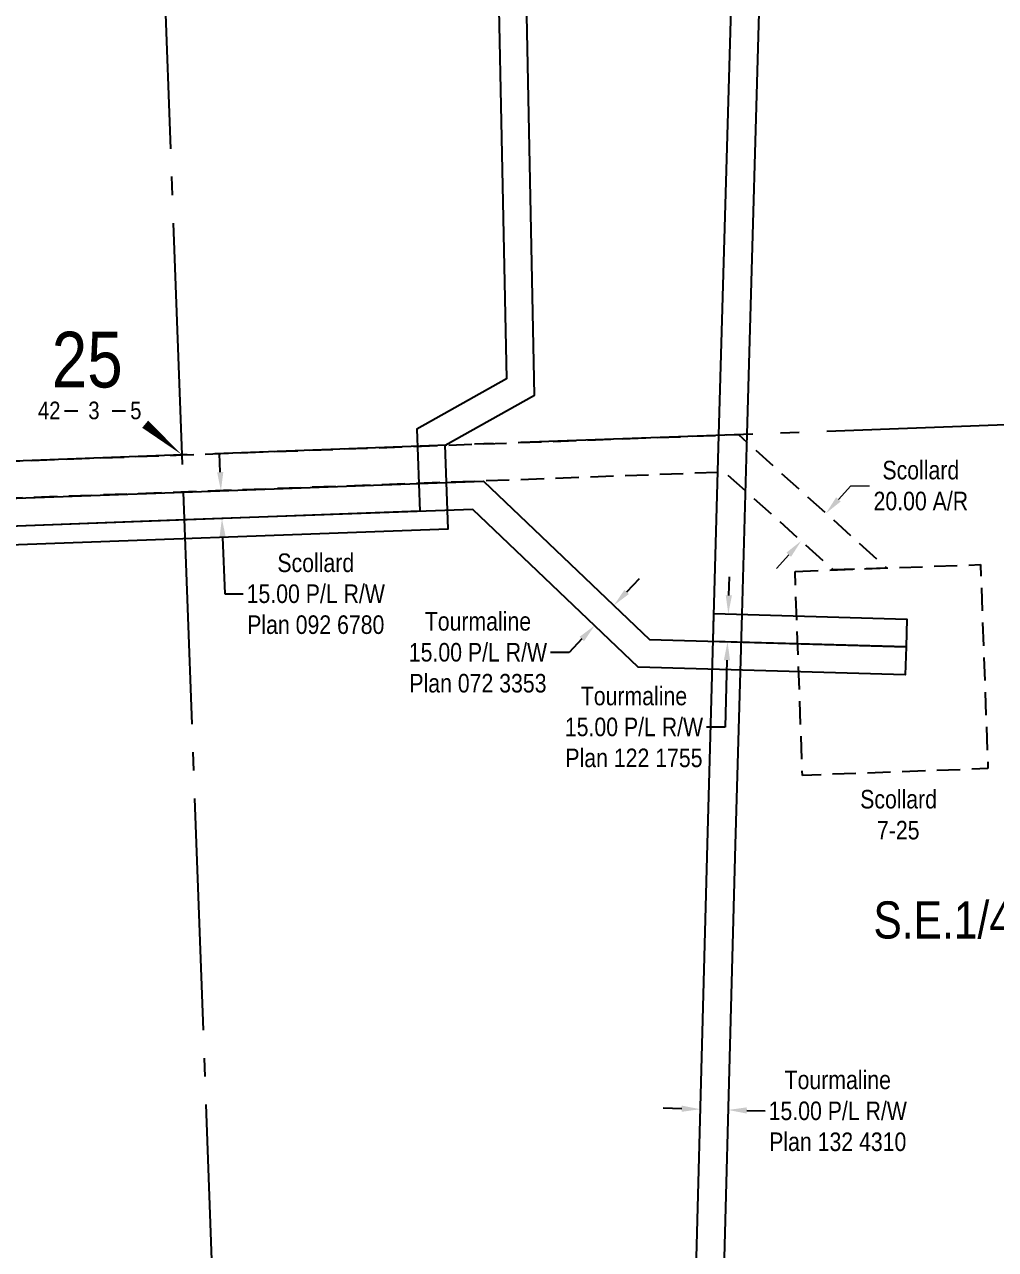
# Model space of a CAD drawing. Extents: x 665644 to 688844, y 5825051 to 5844826.
# Drawn here: x 682461 to 682984, y 5835989 to 5836649 of the extents above; entities that cross this region are included whole.
import ezdxf
from ezdxf.enums import TextEntityAlignment as Align

# ---------------------------------------------------------------- set-up
doc = ezdxf.new("R2010")
doc.units = 0
doc.header["$LTSCALE"] = 5
doc.header["$PDSIZE"] = 0.5
doc.linetypes.add('foc-ACCESSROAD', pattern=[3.75, 2.5, -1.25])
doc.linetypes.add('foc-QUARTERLINE', pattern=[33, 25, -3, 2, -3])
doc.layers.get('Defpoints').update_dxf_attribs({"color": 9})
for name, color, linetype in [('10', 1, 'Continuous'), ('9', 3, 'Continuous'), ('C-SYMBOL', 7, 'Continuous'), ('F-AR', 190, 'foc-ACCESSROAD'), ('F-RW', 190, 'Continuous'), ('F-WS', 190, 'foc-ACCESSROAD'), ('L-SECLBL', 7, 'Continuous'), ('L-SECQ', 8, 'foc-QUARTERLINE')]:
    doc.layers.add(name, color=color, linetype=linetype)
doc.layers.add('F-AR-T', color=190, linetype='Continuous', lineweight=9)
doc.styles.add('175L', font='ARIALN.TTF', dxfattribs={"height": 20})
doc.styles.add('80CG', font='ARIALN.TTF', dxfattribs={"height": 10})
doc.styles.add('80L', font='ARIALN.TTF', dxfattribs={"height": 10})
doc.styles.add('SIMPLEX', font='ARIALN.TTF')
doc.dimstyles.new('Compass 5 000', dxfattribs={"dimscale": 5, "dimtxt": 9, "dimasz": 2, "dimexe": 0.2, "dimexo": 0.0625, "dimgap": 0.5, "dimtad": 0, "dimtih": 1, "dimtoh": 1, "dimzin": 0, "dimdsep": 46, "dimtxsty": '80CG', "dimcen": 0.1, "dimse1": 1, "dimse2": 1, "dimclrd": 256, "dimclrt": 256, "dimaunit": 1, "dimadec": 4, "dimazin": 0, "dimtfac": 0.06, "dimtofl": 0, "dimtmove": 0, "dimatfit": 1, "dimfxl": 0.2, "dimtolj": 1, "dimtzin": 0, "dimlwd": -1, "dimarcsym": 0})

# ---------------------------------------------------------------- blocks, each defined once
blk = doc.blocks.new('L-SECLBL')
at = {"layer": '9', "color": 7}
for p, q in [((-5.08, -27.83), (-12.29, -27.83)), ((20.7, -27.83), (13.5, -27.83))]:
    blk.add_line(p, q, dxfattribs=at)
at = {"layer": '10', "color": 2, "style": 'SIMPLEX'}
blk.add_attdef('SEC', text='', height=30, dxfattribs=at).set_placement((0, 0), align=Align.MIDDLE)
at = {"layer": '10', "color": 5, "style": '80L'}
blk.add_attdef('TWP', text='', height=9.5, dxfattribs=at).set_placement((-14.43, -27.37), align=Align.MIDDLE_RIGHT)
blk.add_attdef('RGE', text='', height=9.5, dxfattribs=at).set_placement((3.62, -27.37), align=Align.MIDDLE_CENTER)
blk.add_attdef('MER', text='', height=9.5, dxfattribs=at).set_placement((23.17, -27.37), align=Align.MIDDLE_LEFT)
blk = doc.blocks.new('*D1385')
at = {"layer": 'Defpoints', "color": 0, "transparency": 16777216}
for p in [(682825.52, 5836076.09), (682840.51, 5836075.69), (682840.21, 5836064.66)]:
    blk.add_point(p, dxfattribs=at)
at = {"layer": 'F-RW', "transparency": 16777216}
for p, q in [((682815.23, 5836065.33), (682805.23, 5836065.59)), ((682850.21, 5836064.39), (682860.2, 5836064.13))]:
    blk.add_line(p, q, dxfattribs=at)
for points in [[(682815.27, 5836066.99), (682815.18, 5836063.66), (682825.22, 5836065.06)], [(682850.25, 5836066.06), (682850.16, 5836062.73), (682840.21, 5836064.66)]]:
    blk.add_solid(points, dxfattribs=at)
at = {"layer": 'F-RW', "transparency": 16777216, "insert": (682899.29, 5836064.13), "char_height": 10, "attachment_point": 5, "style": '80CG'}
blk.add_mtext('\\A1;Tourmaline\\P15.00 P/L R/W\\PPlan 132 4310', dxfattribs=at)
blk = doc.blocks.new('*D1386')
at = {"layer": 'Defpoints', "color": 0, "transparency": 16777216}
for p in [(682773.95, 5836340.95), (682778.65, 5836336.47), (682763.6, 5836330.1)]:
    blk.add_point(p, dxfattribs=at)
at = {"layer": 'F-RW', "transparency": 16777216}
for p, q in [((682785.55, 5836343.71), (682792.45, 5836350.95)), ((682761.39, 5836318.38), (682754.49, 5836311.15)), ((682754.49, 5836311.15), (682744.49, 5836311.15))]:
    blk.add_line(p, q, dxfattribs=at)
for points in [[(682784.34, 5836344.86), (682786.75, 5836342.56), (682778.65, 5836336.47)], [(682760.19, 5836319.53), (682762.6, 5836317.23), (682768.3, 5836325.62)]]:
    blk.add_solid(points, dxfattribs=at)
at = {"layer": 'F-RW', "transparency": 16777216, "insert": (682705.41, 5836311.15), "char_height": 10, "attachment_point": 5, "style": '80CG'}
blk.add_mtext('\\A1;Tourmaline\\P15.00 P/L R/W\\PPlan 072 3353', dxfattribs=at)
blk = doc.blocks.new('*D1387')
at = {"layer": 'Defpoints', "color": 0, "transparency": 16777216}
for p in [(682597.53, 5836399.36), (682567.47, 5836383.25), (682598.08, 5836384.37)]:
    blk.add_point(p, dxfattribs=at)
at = {"layer": 'F-RW', "transparency": 16777216}
for p, q in [((682566.55, 5836408.23), (682566.19, 5836418.23)), ((682567.83, 5836373.26), (682568.95, 5836342.69)), ((682568.95, 5836342.69), (682578.95, 5836342.69))]:
    blk.add_line(p, q, dxfattribs=at)
for points in [[(682568.22, 5836408.29), (682564.89, 5836408.17), (682566.92, 5836398.24)], [(682569.5, 5836373.32), (682566.17, 5836373.2), (682567.47, 5836383.25)]]:
    blk.add_solid(points, dxfattribs=at)
at = {"layer": 'F-RW', "transparency": 16777216, "insert": (682618.04, 5836342.69), "char_height": 10, "attachment_point": 5, "style": '80CG'}
blk.add_mtext('\\A1;Scollard\\P15.00 P/L R/W\\PPlan 092 6780', dxfattribs=at)
blk = doc.blocks.new('*D1388')
at = {"layer": 'Defpoints', "color": 0, "transparency": 16777216}
for p in [(682902.61, 5836330.1), (682839.88, 5836316.89), (682902.18, 5836315.11)]:
    blk.add_point(p, dxfattribs=at)
at = {"layer": 'F-RW', "transparency": 16777216}
for p, q in [((682840.59, 5836341.88), (682840.88, 5836351.87)), ((682839.6, 5836306.89), (682838.57, 5836270.93)), ((682838.57, 5836270.93), (682828.57, 5836270.93))]:
    blk.add_line(p, q, dxfattribs=at)
for points in [[(682838.93, 5836341.92), (682842.26, 5836341.83), (682840.31, 5836331.88)], [(682837.93, 5836306.94), (682841.26, 5836306.84), (682839.88, 5836316.89)]]:
    blk.add_solid(points, dxfattribs=at)
at = {"layer": 'F-RW', "transparency": 16777216, "insert": (682789.48, 5836270.93), "char_height": 10, "attachment_point": 5, "style": '80CG'}
blk.add_mtext('\\A1;Tourmaline\\P15.00 P/L R/W\\PPlan 122 1755', dxfattribs=at)
blk = doc.blocks.new('*D1407')
at = {"layer": 'Defpoints', "color": 0, "transparency": 16777216}
for p in [(682886.15, 5836392.18), (682892.94, 5836386.09), (682872.79, 5836377.3)]:
    blk.add_point(p, dxfattribs=at)
at = {"layer": 'F-AR-T', "transparency": 16777216}
for p, q in [((682899.62, 5836393.52), (682906.3, 5836400.96)), ((682906.3, 5836400.96), (682916.3, 5836400.96)), ((682872.89, 5836363.77), (682866.2, 5836356.33))]:
    blk.add_line(p, q, dxfattribs=at)
for points in [[(682898.38, 5836394.64), (682900.86, 5836392.41), (682892.94, 5836386.09)], [(682871.65, 5836364.88), (682874.13, 5836362.66), (682879.57, 5836371.21)]]:
    blk.add_solid(points, dxfattribs=at)
at = {"layer": 'F-AR-T', "transparency": 16777216, "insert": (682944.04, 5836400.96), "char_height": 10, "attachment_point": 5, "style": '80CG'}
blk.add_mtext('\\A1;Scollard\\P20.00 A/R', dxfattribs=at)

msp = doc.modelspace()

# ---------------------------------------------------------------- linework, layer by layer
at = {"layer": 'F-AR', "flags": 128}
msp.add_lwpolyline([(682446.063, 5836413.875), (682545.996, 5836417.529), (682845.735, 5836428.496), (682925.752, 5836356.602), (682896.997, 5836355.552), (682838.393, 5836408.206), (682446.801, 5836393.889)], dxfattribs=at)
at = {"layer": 'F-RW', "flags": 128}
for points in [[(682447.726, 5836368.871), (682674.436, 5836377.151), (682689.423, 5836377.699), (682687.781, 5836422.72), (682735.924, 5836449.759), (682728.844, 5836796.701), (682723.716, 5836910.266), (682567.495, 5836975.021), (682532.518, 5836973.965), (682532.969, 5836958.974), (682564.734, 5836959.92), (682709.163, 5836900.065), (682713.854, 5836796.207), (682720.749, 5836458.438), (682672.469, 5836431.342), (682674.075, 5836387.153), (682447.357, 5836378.856)], [(682858.064, 5836700.107), (682850.322, 5836428.659), (682847.556, 5836331.674), (682844.014, 5836207.451), (682835.218, 5835877.102), (682839.698, 5835722.329), (682846.658, 5835715.638), (682951.489, 5835717.705), (683002.595, 5835670.253), (683003.938, 5835634.034), (682988.954, 5835633.48), (682987.843, 5835663.459), (682945.662, 5835702.624), (682840.739, 5835700.52), (682824.881, 5835715.765), (682820.212, 5835877.082), (682829.031, 5836207.861), (682835.249, 5836428.106), (682843.1, 5836701.387)], [(682446.803, 5836393.842), (682546.736, 5836397.5), (682673.531, 5836402.14), (682708.449, 5836403.418), (682797.933, 5836318.082), (682936.088, 5836314.14), (682935.662, 5836299.147), (682791.752, 5836303.253), (682702.676, 5836388.199), (682547.291, 5836382.513), (682447.357, 5836378.856)]]:
    msp.add_lwpolyline(points, dxfattribs=at)
msp.add_lwpolyline([(682832.569, 5836332.102), (682936.515, 5836329.135), (682936.088, 5836314.14), (682832.141, 5836317.105)], close=True, dxfattribs=at)
at = {"layer": 'F-WS', "flags": 128}
msp.add_lwpolyline([(682876.255, 5836354.794), (682976.188, 5836358.446), (682980.206, 5836248.519), (682880.272, 5836244.867)], close=True, dxfattribs=at)
at = {"layer": 'L-SECLBL', "flags": 128}
msp.add_lwpolyline([(682545.996, 5836417.529, 0, 5, 0), (682526.113, 5836434.079, 0, 0, 0)], format="xyseb", dxfattribs=at)
at = {"layer": 'L-SECQ'}
msp.add_line((682575.729, 5835612.927), (682545.996, 5836417.529), dxfattribs=at)
at = {"layer": 'L-SECQ', "flags": 128}
for points in [[(682545.996, 5836417.529), (682516.149, 5837222.136)], [(683348.12, 5836446.855), (682545.996, 5836417.529)], [(682545.996, 5836417.529), (682446.063, 5836413.875)]]:
    msp.add_lwpolyline(points, dxfattribs=at)

# ---------------------------------------------------------------- block references
at = {"layer": 'L-SECLBL'}
msp.add_blockref('L-SECLBL', (682494.886, 5836468.873), dxfattribs=at).add_auto_attribs({'SEC': '25', 'TWP': '42', 'RGE': '3', 'MER': '5'})

# ---------------------------------------------------------------- texts
at = {"layer": 'C-SYMBOL', "color": 3, "style": '175L'}
msp.add_text('S.E.1/4 Sec. 25-42-3-W.5M.', height=20, dxfattribs=at).set_placement((683061.762, 5836151.018), align=Align.BOTTOM_CENTER)
at = {"layer": 'F-RW', "insert": (682912.38, 5836237.074), "char_height": 10, "attachment_point": 1, "style": '175L'}
msp.add_mtext_dynamic_manual_height_columns('\\pi-1.0161;Scollard\\P\\pi8.0358;7-25', width=37.99511, gutter_width=100, heights=[0], dxfattribs=at)

# ---------------------------------------------------------------- dimensions: what is measured, and where the dimension line sits
at = {"layer": 'F-AR-T'}
dim = msp.add_aligned_dim(p1=(682872.788, 5836377.303), p2=(682886.155, 5836392.18), distance=-9.118, text='Scollard\\P20.00 A/R', dimstyle='Compass 5 000', dxfattribs=at)
dim.commit()
dim.dimension.update_dxf_attribs({"geometry": '*D1407', "text_midpoint": (682944.039, 5836400.963)})
at = {"layer": 'F-RW'}
for base, p1, p2, angle, text, picture, middle in [((682567.466, 5836383.251), (682597.528, 5836399.359), (682598.076, 5836384.371), 272.095688, 'Scollard\\P15.00 P/L R/W\\PPlan 092 6780', '*D1387', (682618.036, 5836342.687)), ((682778.646, 5836336.475), (682763.602, 5836330.098), (682773.952, 5836340.951), 46.359217, 'Tourmaline\\P15.00 P/L R/W\\PPlan 072 3353', '*D1386', (682705.407, 5836311.148)), ((682839.881, 5836316.885), (682902.613, 5836330.103), (682902.185, 5836315.107), 268.365613, 'Tourmaline\\P15.00 P/L R/W\\PPlan 122 1755', '*D1388', (682789.483, 5836270.932))]:
    dim = msp.add_linear_dim(base=base, p1=p1, p2=p2, angle=angle, text=text, dimstyle='Compass 5 000', dxfattribs=at)
    dim.commit()
    dim.dimension.update_dxf_attribs({"geometry": picture, "text_midpoint": middle, "dimtype": 161})
dim = msp.add_aligned_dim(p1=(682825.518, 5836076.09), p2=(682840.506, 5836075.691), distance=-11.034, text='Tourmaline\\P15.00 P/L R/W\\PPlan 132 4310', dimstyle='Compass 5 000', dxfattribs=at)
dim.commit()
dim.dimension.update_dxf_attribs({"geometry": '*D1385', "text_midpoint": (682899.291, 5836064.128)})

doc.saveas('drawing.dxf')
